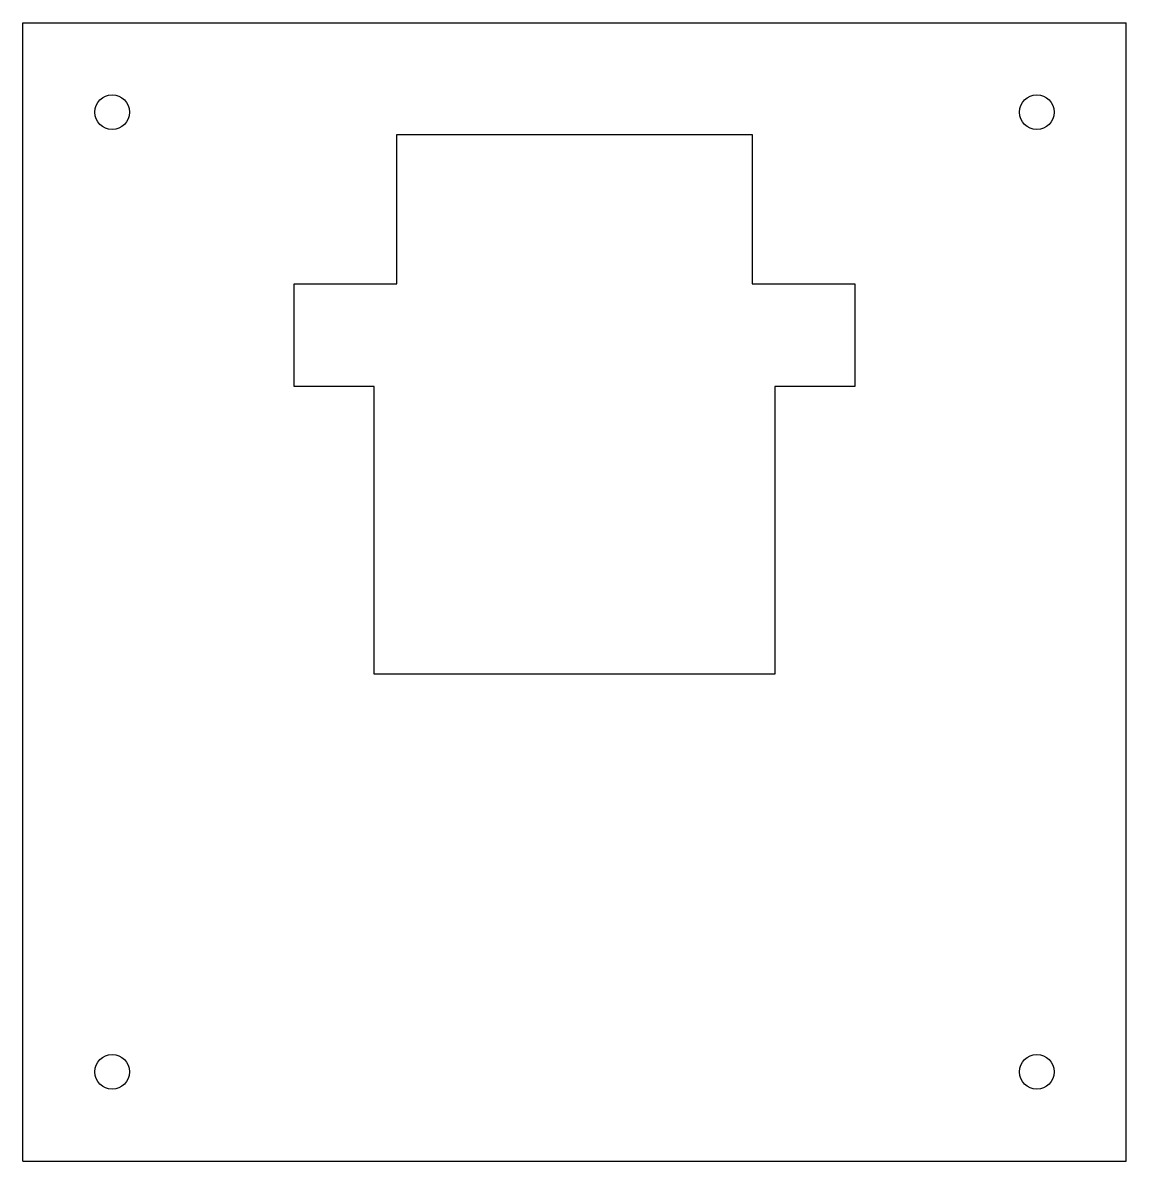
# Model space of a CAD drawing. Header units: millimetres. Extents: x 3.1 to 56.8, y 2.3 to 57.7.
import ezdxf

# ---------------------------------------------------------------- set-up
doc = ezdxf.new("R2010")
doc.units = ezdxf.units.MM
doc.layers.add('passage_outil_cut', color=30, linetype='Continuous', lineweight=25, true_color=0xff7f00)

msp = doc.modelspace()

# ---------------------------------------------------------------- linework, layer by layer
at = {"layer": 'passage_outil_cut'}
for p, q in [((3.15, 2.3), (3.15, 57.7)), ((3.15, 57.7), (56.85, 57.7)), ((56.85, 2.3), (56.85, 57.7)), ((3.15, 2.3), (56.85, 2.3))]:
    msp.add_line(p, q, dxfattribs=at)
msp.add_lwpolyline([(21.35, 52.265), (38.65, 52.265), (38.65, 45), (43.65, 45), (43.65, 40), (40, 40), (39.75, 40), (39.75, 26), (20.25, 26), (20.25, 40), (16.35, 40), (16.35, 45), (21.35, 45), (21.35, 52.265)], close=True, dxfattribs=at)
for centre in [(7.5, 53.35), (52.5, 53.35), (7.5, 6.65), (52.5, 6.65)]:
    msp.add_circle(centre, 0.85, dxfattribs=at)

doc.saveas('drawing.dxf')
